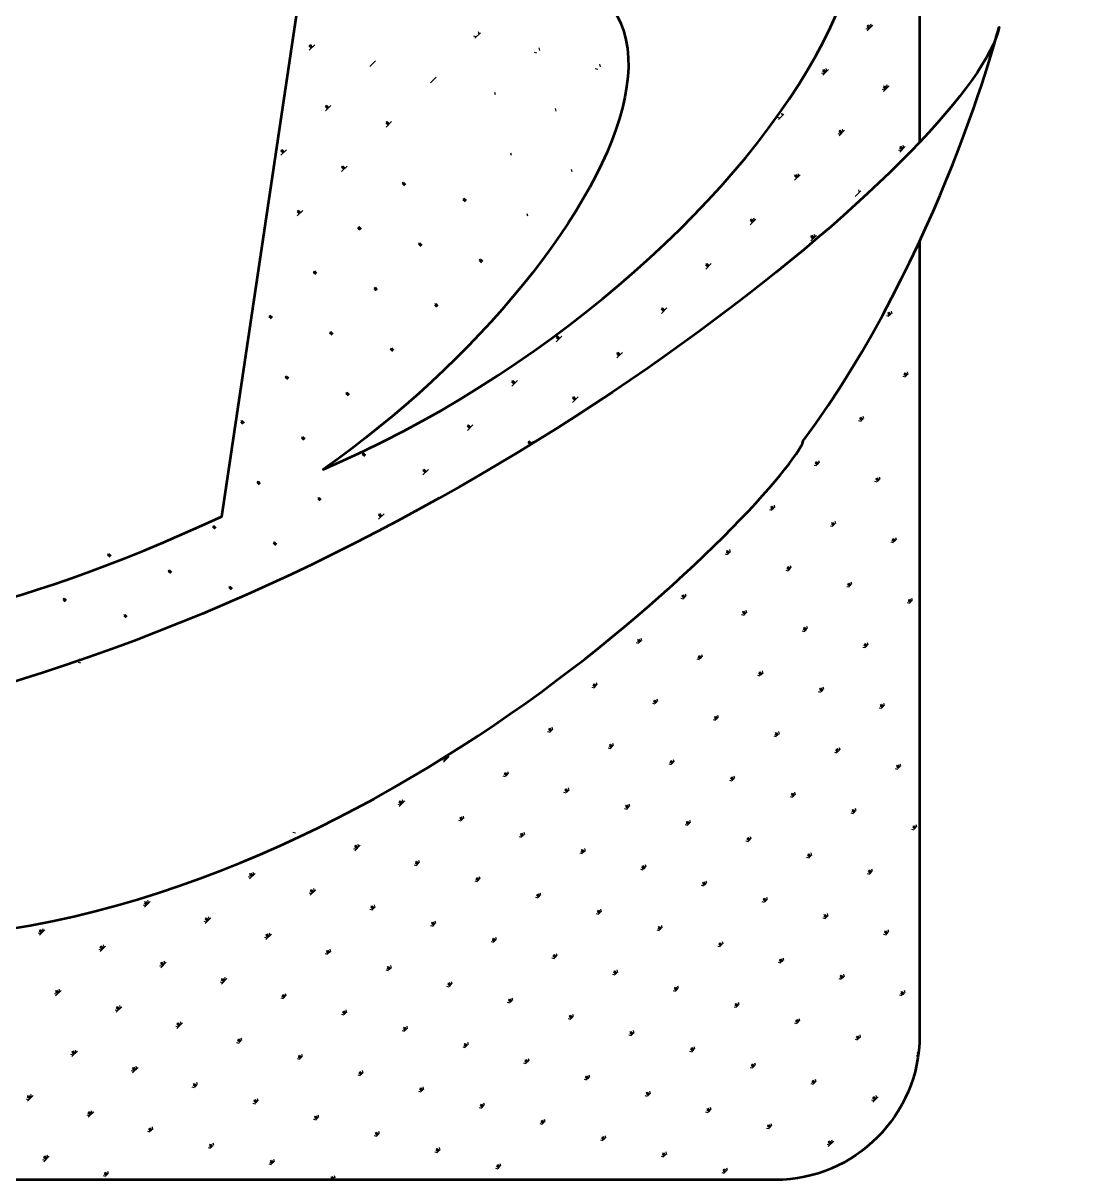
# Model space of a CAD drawing. Extents: x -3102990 to -851544, y -5293060 to -2540151.
# Drawn here: x -2802854 to -2800928, y -2634634 to -2632541 of the extents above; entities that cross this region are included whole.
import ezdxf

# ---------------------------------------------------------------- set-up
doc = ezdxf.new("R2010")
doc.units = 0
doc.header["$LTSCALE"] = 1000
doc.layers.add('PUB_TITLE', color=4, linetype='CONTINUOUS')

msp = doc.modelspace()

# ---------------------------------------------------------------- linework, layer by layer
at = {"layer": 'PUB_TITLE', "color": 4}
for p, q in [((-2801323.46, -2632550.81), (-2801327.48, -2632546.79)), ((-2801322.21, -2632549.56), (-2801327.23, -2632544.53)), ((-2801327.23, -2632554.58), (-2801317.18, -2632544.53)), ((-2801320.95, -2632548.3), (-2801324.97, -2632544.28)), ((-2801319.7, -2632547.05), (-2801320.87, -2632542.65)), ((-2802034.31, -2632565.72), (-2802038.7, -2632564.54)), ((-2802036.82, -2632568.23), (-2802026.77, -2632558.19)), ((-2802029.29, -2632560.7), (-2802030.46, -2632556.31)), ((-2801324.72, -2632552.07), (-2801329.11, -2632550.89)), ((-2802332.96, -2632586), (-2802336.98, -2632581.98)), ((-2802331.7, -2632584.74), (-2802336.73, -2632579.72)), ((-2802336.73, -2632589.76), (-2802326.68, -2632579.72)), ((-2802330.45, -2632583.48), (-2802334.47, -2632579.47)), ((-2801919.51, -2632590.11), (-2801920.69, -2632585.72)), ((-2802226.95, -2632619.18), (-2802216.91, -2632609.13)), ((-2801924.53, -2632595.13), (-2801928.92, -2632593.96)), ((-2801814.76, -2632624.55), (-2801819.15, -2632623.37)), ((-2801809.74, -2632619.52), (-2801810.91, -2632615.13)), ((-2801403.82, -2632631.17), (-2801407.84, -2632627.15)), ((-2801402.57, -2632629.92), (-2801407.59, -2632624.89)), ((-2801407.59, -2632634.94), (-2801397.54, -2632624.89)), ((-2801401.31, -2632628.66), (-2801405.33, -2632624.64)), ((-2801400.06, -2632627.41), (-2801401.23, -2632623.01)), ((-2802117.18, -2632648.59), (-2802107.13, -2632638.55)), ((-2801405.08, -2632632.43), (-2801409.47, -2632631.25)), ((-2801999.87, -2632670.47), (-2802001.05, -2632666.08)), ((-2801295.3, -2632661.84), (-2801299.7, -2632660.67)), ((-2801294.05, -2632660.59), (-2801298.07, -2632656.57)), ((-2801292.79, -2632659.33), (-2801297.82, -2632654.31)), ((-2801297.82, -2632664.35), (-2801287.77, -2632654.31)), ((-2801291.54, -2632658.08), (-2801295.56, -2632654.06)), ((-2801290.28, -2632656.82), (-2801291.46, -2632652.43)), ((-2802303.55, -2632695.77), (-2802307.56, -2632691.75)), ((-2802302.29, -2632694.51), (-2802307.31, -2632689.49)), ((-2802307.31, -2632699.54), (-2802297.27, -2632689.49)), ((-2802301.03, -2632693.26), (-2802305.05, -2632689.24)), ((-2801890.1, -2632699.88), (-2801891.27, -2632695.49)), ((-2801485.44, -2632712.79), (-2801489.83, -2632711.61)), ((-2801487.95, -2632715.3), (-2801477.9, -2632705.25)), ((-2801480.42, -2632707.77), (-2801481.59, -2632703.37)), ((-2802193.77, -2632725.18), (-2802197.79, -2632721.17)), ((-2802192.52, -2632723.93), (-2802197.54, -2632718.91)), ((-2802197.54, -2632728.95), (-2802187.49, -2632718.91)), ((-2802191.26, -2632722.67), (-2802195.28, -2632718.65)), ((-2801373.15, -2632739.69), (-2801378.18, -2632734.67)), ((-2801378.18, -2632744.71), (-2801368.13, -2632734.67)), ((-2801371.9, -2632738.44), (-2801375.92, -2632734.42)), ((-2801370.64, -2632737.18), (-2801371.82, -2632732.79)), ((-2801375.66, -2632742.2), (-2801380.06, -2632741.03)), ((-2801374.41, -2632740.95), (-2801378.43, -2632736.93)), ((-2802383.91, -2632776.13), (-2802387.92, -2632772.11)), ((-2802382.65, -2632774.87), (-2802387.67, -2632769.85)), ((-2802387.67, -2632779.9), (-2802377.63, -2632769.85)), ((-2802381.39, -2632773.62), (-2802385.41, -2632769.6)), ((-2801970.46, -2632780.24), (-2801971.63, -2632775.85)), ((-2801265.89, -2632771.62), (-2801270.28, -2632770.44)), ((-2801264.63, -2632770.36), (-2801268.65, -2632766.34)), ((-2801263.38, -2632769.1), (-2801268.4, -2632764.08)), ((-2801268.4, -2632774.13), (-2801258.36, -2632764.08)), ((-2801262.12, -2632767.85), (-2801266.14, -2632763.83)), ((-2801260.87, -2632766.59), (-2801262.04, -2632762.2)), ((-2802274.13, -2632805.54), (-2802278.15, -2632801.53)), ((-2802272.88, -2632804.29), (-2802277.9, -2632799.27)), ((-2802277.9, -2632809.31), (-2802267.85, -2632799.27)), ((-2802271.62, -2632803.03), (-2802275.64, -2632799.01)), ((-2801860.68, -2632809.66), (-2801861.86, -2632805.27)), ((-2801454.77, -2632821.31), (-2801458.79, -2632817.29)), ((-2801453.51, -2632820.05), (-2801458.54, -2632815.03)), ((-2801458.54, -2632825.07), (-2801448.49, -2632815.03)), ((-2801452.26, -2632818.8), (-2801456.28, -2632814.78)), ((-2801451, -2632817.54), (-2801452.18, -2632813.15)), ((-2802164.36, -2632834.96), (-2802168.38, -2632830.94)), ((-2802163.1, -2632833.7), (-2802168.13, -2632828.68)), ((-2802161.85, -2632832.45), (-2802165.86, -2632828.43)), ((-2802054.58, -2632864.37), (-2802058.6, -2632860.35)), ((-2802053.33, -2632863.12), (-2802058.35, -2632858.09)), ((-2802052.07, -2632861.86), (-2802056.09, -2632857.84)), ((-2801348.76, -2632854.49), (-2801338.72, -2632844.44)), ((-2801341.23, -2632846.95), (-2801342.4, -2632842.56)), ((-2802353.24, -2632884.65), (-2802358.26, -2632879.63)), ((-2802358.26, -2632889.67), (-2802348.21, -2632879.63)), ((-2802351.98, -2632883.39), (-2802356, -2632879.37)), ((-2802354.49, -2632885.9), (-2802358.51, -2632881.89)), ((-2801941.04, -2632890.02), (-2801942.22, -2632885.63)), ((-2801535.13, -2632901.67), (-2801539.15, -2632897.65)), ((-2801533.87, -2632900.41), (-2801538.9, -2632895.39)), ((-2801538.9, -2632905.43), (-2801528.85, -2632895.39)), ((-2801532.62, -2632899.16), (-2801536.64, -2632895.14)), ((-2801531.36, -2632897.9), (-2801532.54, -2632893.51)), ((-2802244.72, -2632915.32), (-2802248.74, -2632911.3)), ((-2802243.46, -2632914.06), (-2802248.49, -2632909.04)), ((-2802242.21, -2632912.81), (-2802246.23, -2632908.79)), ((-2801421.59, -2632927.31), (-2801422.76, -2632922.92)), ((-2802134.94, -2632944.73), (-2802138.96, -2632940.71)), ((-2802133.69, -2632943.48), (-2802138.71, -2632938.45)), ((-2802132.43, -2632942.22), (-2802136.45, -2632938.2)), ((-2801425.35, -2632931.08), (-2801429.37, -2632927.06)), ((-2801424.1, -2632929.82), (-2801429.12, -2632924.8)), ((-2801429.12, -2632934.85), (-2801419.08, -2632924.8)), ((-2801422.84, -2632928.57), (-2801426.86, -2632924.55)), ((-2802025.17, -2632974.15), (-2802029.19, -2632970.13)), ((-2802023.91, -2632972.89), (-2802028.94, -2632967.87)), ((-2802022.66, -2632971.63), (-2802026.68, -2632967.62)), ((-2801615.49, -2632982.03), (-2801619.51, -2632978.01)), ((-2801614.23, -2632980.77), (-2801619.26, -2632975.75)), ((-2801619.26, -2632985.79), (-2801609.21, -2632975.75)), ((-2801612.98, -2632979.52), (-2801617, -2632975.5)), ((-2802325.08, -2632995.68), (-2802329.1, -2632991.66)), ((-2802323.82, -2632994.42), (-2802328.85, -2632989.4)), ((-2802322.57, -2632993.17), (-2802326.59, -2632989.15)), ((-2802215.3, -2633025.09), (-2802219.32, -2633021.07)), ((-2802214.05, -2633023.84), (-2802219.07, -2633018.81)), ((-2802212.79, -2633022.58), (-2802216.81, -2633018.56)), ((-2802104.27, -2633053.25), (-2802109.3, -2633048.23)), ((-2802103.02, -2633051.99), (-2802107.04, -2633047.98)), ((-2802404.18, -2633074.78), (-2802409.21, -2633069.76)), ((-2802402.93, -2633073.53), (-2802406.95, -2633069.51)), ((-2802105.53, -2633054.51), (-2802109.55, -2633050.49)), ((-2801695.85, -2633062.39), (-2801699.87, -2633058.37)), ((-2801694.59, -2633061.13), (-2801699.62, -2633056.11)), ((-2801699.62, -2633066.15), (-2801689.57, -2633056.11)), ((-2801693.34, -2633059.88), (-2801697.36, -2633055.86)), ((-2801286.17, -2633070.27), (-2801290.19, -2633066.25)), ((-2801284.91, -2633069.01), (-2801289.93, -2633063.99)), ((-2801283.66, -2633067.76), (-2801287.67, -2633063.74)), ((-2801282.4, -2633066.5), (-2801283.58, -2633062.11)), ((-2802405.44, -2633076.04), (-2802409.46, -2633072.02)), ((-2801287.42, -2633071.52), (-2801291.81, -2633070.35)), ((-2802295.66, -2633105.45), (-2802299.68, -2633101.43)), ((-2802294.41, -2633104.2), (-2802299.43, -2633099.17)), ((-2802293.15, -2633102.94), (-2802297.17, -2633098.92)), ((-2801885.98, -2633113.33), (-2801890, -2633109.31)), ((-2801884.73, -2633112.08), (-2801889.75, -2633107.05)), ((-2801889.75, -2633117.1), (-2801879.7, -2633107.05)), ((-2801883.47, -2633110.82), (-2801887.49, -2633106.8)), ((-2802185.89, -2633134.87), (-2802189.91, -2633130.85)), ((-2802184.64, -2633133.61), (-2802189.66, -2633128.59)), ((-2802183.38, -2633132.35), (-2802187.4, -2633128.34)), ((-2801776.21, -2633142.75), (-2801780.23, -2633138.73)), ((-2801774.95, -2633141.49), (-2801779.98, -2633136.47)), ((-2801779.98, -2633146.51), (-2801769.93, -2633136.47)), ((-2801773.7, -2633140.24), (-2801777.72, -2633136.22)), ((-2801255.5, -2633178.79), (-2801260.52, -2633173.76)), ((-2801254.24, -2633177.53), (-2801258.26, -2633173.51)), ((-2801252.99, -2633176.27), (-2801254.16, -2633171.88)), ((-2802376.02, -2633185.81), (-2802380.04, -2633181.79)), ((-2802374.77, -2633184.56), (-2802379.79, -2633179.53)), ((-2802373.51, -2633183.3), (-2802377.53, -2633179.28)), ((-2801966.34, -2633193.69), (-2801970.36, -2633189.67)), ((-2801965.09, -2633192.44), (-2801970.11, -2633187.41)), ((-2801970.11, -2633197.46), (-2801960.06, -2633187.41)), ((-2801963.83, -2633191.18), (-2801967.85, -2633187.16)), ((-2801258.01, -2633181.3), (-2801262.4, -2633180.12)), ((-2801256.75, -2633180.04), (-2801260.77, -2633176.02)), ((-2802266.25, -2633215.23), (-2802270.27, -2633211.21)), ((-2802265, -2633213.97), (-2802270.02, -2633208.95)), ((-2802263.74, -2633212.71), (-2802267.76, -2633208.7)), ((-2801854.06, -2633220.6), (-2801858.08, -2633216.58)), ((-2801856.57, -2633223.11), (-2801860.59, -2633219.09)), ((-2801855.31, -2633221.85), (-2801860.34, -2633216.83)), ((-2801860.34, -2633226.87), (-2801850.29, -2633216.83)), ((-2801337.11, -2633260.4), (-2801341.13, -2633256.38)), ((-2801335.86, -2633259.15), (-2801340.88, -2633254.12)), ((-2801334.6, -2633257.89), (-2801338.62, -2633253.87)), ((-2801333.35, -2633256.64), (-2801334.52, -2633252.24)), ((-2802456.38, -2633266.17), (-2802460.4, -2633262.15)), ((-2802455.13, -2633264.92), (-2802460.15, -2633259.89)), ((-2802453.87, -2633263.66), (-2802457.89, -2633259.64)), ((-2802046.7, -2633274.05), (-2802050.72, -2633270.03)), ((-2802045.45, -2633272.8), (-2802050.47, -2633267.77)), ((-2802050.47, -2633277.82), (-2802040.42, -2633267.77)), ((-2802044.19, -2633271.54), (-2802048.21, -2633267.52)), ((-2801338.37, -2633261.66), (-2801342.76, -2633260.48)), ((-2802346.61, -2633295.59), (-2802350.63, -2633291.57)), ((-2802345.36, -2633294.33), (-2802350.38, -2633289.31)), ((-2802344.1, -2633293.07), (-2802348.12, -2633289.06)), ((-2801936.93, -2633303.47), (-2801940.95, -2633299.45)), ((-2801935.67, -2633302.21), (-2801940.7, -2633297.19)), ((-2801940.7, -2633307.23), (-2801930.65, -2633297.19)), ((-2801934.42, -2633300.96), (-2801938.44, -2633296.94)), ((-2801232.54, -2633290.01), (-2801232.99, -2633289.89)), ((-2802236.84, -2633325), (-2802240.85, -2633320.98)), ((-2802235.58, -2633323.74), (-2802240.6, -2633318.72)), ((-2802234.33, -2633322.49), (-2802238.34, -2633318.47)), ((-2801418.73, -2633342.02), (-2801423.12, -2633340.84)), ((-2801417.47, -2633340.76), (-2801421.49, -2633336.74)), ((-2801416.22, -2633339.51), (-2801421.24, -2633334.48)), ((-2801414.96, -2633338.25), (-2801418.98, -2633334.23)), ((-2801413.71, -2633337), (-2801414.88, -2633332.6)), ((-2802127.06, -2633354.41), (-2802131.08, -2633350.39)), ((-2802125.81, -2633353.16), (-2802130.83, -2633348.13)), ((-2802130.83, -2633358.18), (-2802120.78, -2633348.13)), ((-2802124.55, -2633351.9), (-2802128.57, -2633347.88)), ((-2801303.93, -2633366.41), (-2801305.11, -2633362.02)), ((-2802426.97, -2633375.95), (-2802430.99, -2633371.93)), ((-2802425.72, -2633374.69), (-2802430.74, -2633369.67)), ((-2802424.46, -2633373.43), (-2802428.48, -2633369.42)), ((-2801308.96, -2633371.43), (-2801313.35, -2633370.25)), ((-2801307.7, -2633370.18), (-2801311.72, -2633366.16)), ((-2801306.44, -2633368.92), (-2801311.47, -2633363.9)), ((-2801305.19, -2633367.66), (-2801309.21, -2633363.65)), ((-2802317.2, -2633405.36), (-2802321.21, -2633401.34)), ((-2802315.94, -2633404.1), (-2802320.96, -2633399.08)), ((-2802314.69, -2633402.85), (-2802318.7, -2633398.83)), ((-2801499.09, -2633422.38), (-2801503.48, -2633421.2)), ((-2801497.83, -2633421.12), (-2801501.85, -2633417.1)), ((-2801496.58, -2633419.87), (-2801501.6, -2633414.84)), ((-2801495.32, -2633418.61), (-2801499.34, -2633414.59)), ((-2801494.07, -2633417.36), (-2801495.24, -2633412.96)), ((-2802207.42, -2633434.77), (-2802211.44, -2633430.75)), ((-2802206.17, -2633433.52), (-2802211.19, -2633428.49)), ((-2802211.19, -2633438.54), (-2802201.14, -2633428.49)), ((-2802204.91, -2633432.26), (-2802208.93, -2633428.24)), ((-2801388.06, -2633450.54), (-2801392.08, -2633446.52)), ((-2801386.8, -2633449.28), (-2801391.83, -2633444.26)), ((-2801385.55, -2633448.02), (-2801389.57, -2633444.01)), ((-2801384.29, -2633446.77), (-2801385.47, -2633442.38)), ((-2802507.33, -2633456.31), (-2802511.35, -2633452.29)), ((-2802506.08, -2633455.05), (-2802511.1, -2633450.03)), ((-2802504.82, -2633453.79), (-2802508.84, -2633449.78)), ((-2801389.32, -2633451.79), (-2801393.71, -2633450.61)), ((-2802397.56, -2633485.72), (-2802401.57, -2633481.7)), ((-2802396.3, -2633484.46), (-2802401.32, -2633479.44)), ((-2802395.05, -2633483.21), (-2802399.06, -2633479.19)), ((-2801279.54, -2633481.21), (-2801283.93, -2633480.03)), ((-2801278.29, -2633479.95), (-2801282.3, -2633475.93)), ((-2801277.03, -2633478.69), (-2801282.05, -2633473.67)), ((-2801275.77, -2633477.44), (-2801279.79, -2633473.42)), ((-2801274.52, -2633476.18), (-2801275.7, -2633471.79)), ((-2802697.46, -2633507.25), (-2802701.48, -2633503.23)), ((-2802696.21, -2633506), (-2802701.23, -2633500.97)), ((-2802694.95, -2633504.74), (-2802698.97, -2633500.72)), ((-2801579.45, -2633502.74), (-2801583.84, -2633501.56)), ((-2801578.19, -2633501.48), (-2801582.21, -2633497.46)), ((-2801576.94, -2633500.23), (-2801581.96, -2633495.2)), ((-2801575.68, -2633498.97), (-2801579.7, -2633494.95)), ((-2801574.43, -2633497.72), (-2801575.6, -2633493.32)), ((-2802586.44, -2633535.41), (-2802591.46, -2633530.39)), ((-2802585.18, -2633534.15), (-2802589.2, -2633530.14)), ((-2801468.42, -2633530.9), (-2801472.44, -2633526.88)), ((-2801467.16, -2633529.64), (-2801472.19, -2633524.62)), ((-2801465.91, -2633528.38), (-2801469.93, -2633524.37)), ((-2801464.65, -2633527.13), (-2801465.83, -2633522.74)), ((-2802587.69, -2633536.67), (-2802591.71, -2633532.65)), ((-2801469.68, -2633532.15), (-2801474.07, -2633530.97)), ((-2802477.92, -2633566.08), (-2802481.94, -2633562.06)), ((-2802476.66, -2633564.82), (-2802481.68, -2633559.8)), ((-2802475.41, -2633563.57), (-2802479.42, -2633559.55)), ((-2801359.9, -2633561.57), (-2801364.29, -2633560.39)), ((-2801358.65, -2633560.31), (-2801362.66, -2633556.29)), ((-2801357.39, -2633559.05), (-2801362.41, -2633554.03)), ((-2801356.13, -2633557.8), (-2801360.15, -2633553.78)), ((-2801354.88, -2633556.54), (-2801356.06, -2633552.15)), ((-2802777.82, -2633587.61), (-2802781.84, -2633583.59)), ((-2802776.57, -2633586.36), (-2802781.59, -2633581.33)), ((-2802775.31, -2633585.1), (-2802779.33, -2633581.08)), ((-2801659.81, -2633583.1), (-2801664.2, -2633581.92)), ((-2801658.55, -2633581.84), (-2801662.57, -2633577.82)), ((-2801657.3, -2633580.59), (-2801662.32, -2633575.56)), ((-2801656.04, -2633579.33), (-2801660.06, -2633575.31)), ((-2801654.79, -2633578.08), (-2801655.96, -2633573.68)), ((-2801250.13, -2633590.98), (-2801254.52, -2633589.8)), ((-2801248.87, -2633589.72), (-2801252.89, -2633585.71)), ((-2801247.62, -2633588.47), (-2801252.64, -2633583.45)), ((-2801246.36, -2633587.21), (-2801250.38, -2633583.19)), ((-2801245.11, -2633585.96), (-2801246.28, -2633581.57)), ((-2802668.05, -2633617.03), (-2802672.07, -2633613.01)), ((-2802666.8, -2633615.77), (-2802671.82, -2633610.75)), ((-2802665.54, -2633614.51), (-2802669.56, -2633610.5)), ((-2801550.04, -2633612.51), (-2801554.43, -2633611.34)), ((-2801548.78, -2633611.26), (-2801552.8, -2633607.24)), ((-2801547.52, -2633610), (-2801552.55, -2633604.98)), ((-2801546.27, -2633608.74), (-2801550.29, -2633604.73)), ((-2801545.01, -2633607.49), (-2801546.19, -2633603.1)), ((-2801437.75, -2633639.41), (-2801442.77, -2633634.39)), ((-2801436.49, -2633638.16), (-2801440.51, -2633634.14)), ((-2801435.24, -2633636.9), (-2801436.42, -2633632.51)), ((-2801737.66, -2633660.95), (-2801742.68, -2633655.92)), ((-2801736.4, -2633659.69), (-2801740.42, -2633655.67)), ((-2801735.15, -2633658.44), (-2801736.32, -2633654.04)), ((-2801440.26, -2633641.93), (-2801444.65, -2633640.75)), ((-2801439.01, -2633640.67), (-2801443.02, -2633636.65)), ((-2801740.17, -2633663.46), (-2801744.56, -2633662.28)), ((-2801738.91, -2633662.2), (-2801742.93, -2633658.18)), ((-2801330.49, -2633671.34), (-2801334.88, -2633670.16)), ((-2801329.23, -2633670.08), (-2801333.25, -2633666.07)), ((-2801327.98, -2633668.83), (-2801333, -2633663.81)), ((-2801326.72, -2633667.57), (-2801330.74, -2633663.55)), ((-2801325.47, -2633666.32), (-2801326.64, -2633661.93)), ((-2802749.67, -2633698.64), (-2802754.06, -2633697.46)), ((-2802751.88, -2633693.92), (-2802752.43, -2633693.37)), ((-2802750.01, -2633693.27), (-2802752.18, -2633691.11)), ((-2802748.14, -2633692.63), (-2802749.92, -2633690.86)), ((-2801630.4, -2633692.87), (-2801634.79, -2633691.7)), ((-2801629.14, -2633691.62), (-2801633.16, -2633687.6)), ((-2801627.88, -2633690.36), (-2801632.91, -2633685.34)), ((-2801626.63, -2633689.1), (-2801630.65, -2633685.09)), ((-2801625.37, -2633687.85), (-2801626.55, -2633683.46)), ((-2801519.37, -2633721.03), (-2801523.38, -2633717.01)), ((-2801518.11, -2633719.77), (-2801523.13, -2633714.75)), ((-2801516.85, -2633718.52), (-2801520.87, -2633714.5)), ((-2801515.6, -2633717.26), (-2801516.78, -2633712.87)), ((-2801819.27, -2633742.56), (-2801823.29, -2633738.54)), ((-2801818.02, -2633741.31), (-2801823.04, -2633736.28)), ((-2801816.76, -2633740.05), (-2801820.78, -2633736.03)), ((-2801815.51, -2633738.8), (-2801816.68, -2633734.4)), ((-2801520.62, -2633722.29), (-2801525.01, -2633721.11)), ((-2801820.53, -2633743.82), (-2801824.92, -2633742.64)), ((-2801410.85, -2633751.7), (-2801415.24, -2633750.52)), ((-2801409.59, -2633750.44), (-2801413.61, -2633746.43)), ((-2801408.34, -2633749.19), (-2801413.36, -2633744.17)), ((-2801407.08, -2633747.93), (-2801411.1, -2633743.91)), ((-2801405.83, -2633746.68), (-2801407, -2633742.29)), ((-2801710.76, -2633773.23), (-2801715.15, -2633772.06)), ((-2801709.5, -2633771.98), (-2801713.52, -2633767.96)), ((-2801708.24, -2633770.72), (-2801713.27, -2633765.7)), ((-2801706.99, -2633769.46), (-2801711.01, -2633765.45)), ((-2801705.73, -2633768.21), (-2801706.91, -2633763.82)), ((-2801301.07, -2633781.11), (-2801305.46, -2633779.94)), ((-2801299.82, -2633779.86), (-2801303.84, -2633775.84)), ((-2801298.56, -2633778.6), (-2801303.59, -2633773.58)), ((-2801297.31, -2633777.35), (-2801301.33, -2633773.33)), ((-2801296.05, -2633776.09), (-2801297.23, -2633771.7)), ((-2801600.98, -2633802.65), (-2801605.37, -2633801.47)), ((-2801599.73, -2633801.39), (-2801603.74, -2633797.37)), ((-2801598.47, -2633800.13), (-2801603.49, -2633795.11)), ((-2801597.21, -2633798.88), (-2801601.23, -2633794.86)), ((-2801595.96, -2633797.62), (-2801597.14, -2633793.23)), ((-2801900.89, -2633824.18), (-2801905.28, -2633823)), ((-2801899.63, -2633822.92), (-2801903.65, -2633818.9)), ((-2801898.38, -2633821.67), (-2801903.4, -2633816.64)), ((-2801897.12, -2633820.41), (-2801901.14, -2633816.39)), ((-2801895.87, -2633819.16), (-2801897.04, -2633814.76)), ((-2801486.19, -2633827.04), (-2801487.36, -2633822.65)), ((-2801786.09, -2633848.57), (-2801787.27, -2633844.18)), ((-2801491.21, -2633832.06), (-2801495.6, -2633830.88)), ((-2801489.95, -2633830.8), (-2801493.97, -2633826.79)), ((-2801488.7, -2633829.55), (-2801493.72, -2633824.53)), ((-2801487.44, -2633828.29), (-2801491.46, -2633824.27)), ((-2801791.12, -2633853.59), (-2801795.51, -2633852.42)), ((-2801789.86, -2633852.34), (-2801793.88, -2633848.32)), ((-2801788.6, -2633851.08), (-2801793.63, -2633846.06)), ((-2801787.35, -2633849.82), (-2801791.37, -2633845.81)), ((-2801381.43, -2633861.47), (-2801385.82, -2633860.3)), ((-2801380.18, -2633860.22), (-2801384.2, -2633856.2)), ((-2801378.92, -2633858.96), (-2801383.95, -2633853.94)), ((-2801377.67, -2633857.71), (-2801381.69, -2633853.69)), ((-2801376.41, -2633856.45), (-2801377.59, -2633852.06)), ((-2802091.02, -2633875.12), (-2802095.41, -2633873.95)), ((-2802093.53, -2633877.64), (-2802083.49, -2633867.59)), ((-2802089.77, -2633873.87), (-2802093.4, -2633870.23)), ((-2802088.51, -2633872.61), (-2802091.86, -2633869.27)), ((-2802087.26, -2633871.36), (-2802090.31, -2633868.3)), ((-2802086, -2633870.1), (-2802087.03, -2633866.25)), ((-2801681.34, -2633883.01), (-2801685.73, -2633881.83)), ((-2801680.09, -2633881.75), (-2801684.1, -2633877.73)), ((-2801678.83, -2633880.49), (-2801683.85, -2633875.47)), ((-2801677.57, -2633879.24), (-2801681.59, -2633875.22)), ((-2801676.32, -2633877.98), (-2801677.5, -2633873.59)), ((-2801270.4, -2633889.63), (-2801274.42, -2633885.61)), ((-2801269.15, -2633888.38), (-2801274.17, -2633883.35)), ((-2801267.89, -2633887.12), (-2801271.91, -2633883.1)), ((-2801266.64, -2633885.86), (-2801267.81, -2633881.47)), ((-2801981.25, -2633904.54), (-2801985.64, -2633903.36)), ((-2801979.99, -2633903.28), (-2801984.01, -2633899.26)), ((-2801978.74, -2633902.03), (-2801983.76, -2633897)), ((-2801977.48, -2633900.77), (-2801981.5, -2633896.75)), ((-2801976.23, -2633899.52), (-2801977.4, -2633895.12)), ((-2801570.31, -2633911.16), (-2801574.33, -2633907.15)), ((-2801569.06, -2633909.91), (-2801574.08, -2633904.89)), ((-2801567.8, -2633908.65), (-2801571.82, -2633904.63)), ((-2801566.55, -2633907.4), (-2801567.72, -2633903.01)), ((-2801271.66, -2633890.89), (-2801276.05, -2633889.71)), ((-2801868.96, -2633931.44), (-2801873.99, -2633926.42)), ((-2801867.71, -2633930.18), (-2801871.73, -2633926.17)), ((-2801866.45, -2633928.93), (-2801867.63, -2633924.54)), ((-2801571.57, -2633912.42), (-2801575.96, -2633911.24)), ((-2802168.87, -2633952.97), (-2802173.89, -2633947.95)), ((-2802173.89, -2633958), (-2802163.85, -2633947.95)), ((-2802167.62, -2633951.72), (-2802171.63, -2633947.7)), ((-2802166.36, -2633950.46), (-2802167.54, -2633946.07)), ((-2801871.48, -2633933.95), (-2801875.87, -2633932.78)), ((-2801870.22, -2633932.7), (-2801874.24, -2633928.68)), ((-2801461.79, -2633941.83), (-2801466.18, -2633940.66)), ((-2801460.54, -2633940.58), (-2801464.56, -2633936.56)), ((-2801459.28, -2633939.32), (-2801464.31, -2633934.3)), ((-2801458.03, -2633938.07), (-2801462.05, -2633934.05)), ((-2801456.77, -2633936.81), (-2801457.95, -2633932.42)), ((-2802171.38, -2633955.48), (-2802175.77, -2633954.31)), ((-2802170.13, -2633954.23), (-2802174.15, -2633950.21)), ((-2801761.7, -2633963.37), (-2801766.09, -2633962.19)), ((-2801760.45, -2633962.11), (-2801764.46, -2633958.09)), ((-2801759.19, -2633960.85), (-2801764.21, -2633955.83)), ((-2801757.93, -2633959.6), (-2801761.95, -2633955.58)), ((-2801756.68, -2633958.34), (-2801757.86, -2633953.95)), ((-2801352.02, -2633971.25), (-2801356.41, -2633970.07)), ((-2801350.76, -2633969.99), (-2801354.78, -2633965.97)), ((-2801349.51, -2633968.74), (-2801354.53, -2633963.71)), ((-2801348.25, -2633967.48), (-2801352.27, -2633963.46)), ((-2801347, -2633966.22), (-2801348.17, -2633961.83)), ((-2802061.61, -2633984.9), (-2802066, -2633983.72)), ((-2802060.35, -2633983.64), (-2802064.37, -2633979.62)), ((-2802059.1, -2633982.39), (-2802064.12, -2633977.36)), ((-2802057.84, -2633981.13), (-2802061.86, -2633977.11)), ((-2802056.59, -2633979.88), (-2802057.76, -2633975.48)), ((-2801650.67, -2633991.52), (-2801654.69, -2633987.51)), ((-2801649.42, -2633990.27), (-2801654.44, -2633985.25)), ((-2801648.16, -2633989.01), (-2801652.18, -2633984.99)), ((-2801646.91, -2633987.76), (-2801648.08, -2633983.37)), ((-2802361.52, -2634006.43), (-2802365.91, -2634005.25)), ((-2801950.58, -2634013.06), (-2801954.6, -2634009.04)), ((-2801949.32, -2634011.8), (-2801954.35, -2634006.78)), ((-2801948.07, -2634010.54), (-2801952.09, -2634006.53)), ((-2801946.81, -2634009.29), (-2801947.99, -2634004.9)), ((-2801651.93, -2633992.78), (-2801656.32, -2633991.6)), ((-2801242.25, -2634000.66), (-2801246.64, -2633999.48)), ((-2801240.99, -2633999.41), (-2801245.01, -2633995.39)), ((-2801239.74, -2633998.15), (-2801244.76, -2633993.13)), ((-2801238.48, -2633996.89), (-2801242.5, -2633992.88)), ((-2801237.22, -2633995.64), (-2801238.4, -2633991.25)), ((-2802250.49, -2634034.59), (-2802254.51, -2634030.57)), ((-2802249.23, -2634033.33), (-2802254.25, -2634028.31)), ((-2802254.25, -2634038.36), (-2802244.21, -2634028.31)), ((-2802247.98, -2634032.08), (-2802251.99, -2634028.06)), ((-2802246.72, -2634030.82), (-2802247.9, -2634026.43)), ((-2801951.84, -2634014.31), (-2801956.23, -2634013.14)), ((-2801542.15, -2634022.19), (-2801546.55, -2634021.02)), ((-2801540.9, -2634020.94), (-2801544.92, -2634016.92)), ((-2801539.64, -2634019.68), (-2801544.67, -2634014.66)), ((-2801538.39, -2634018.43), (-2801542.41, -2634014.41)), ((-2801537.13, -2634017.17), (-2801538.31, -2634012.78)), ((-2802251.74, -2634035.84), (-2802256.13, -2634034.67)), ((-2801842.06, -2634043.73), (-2801846.45, -2634042.55)), ((-2801840.81, -2634042.47), (-2801844.82, -2634038.45)), ((-2801839.55, -2634041.21), (-2801844.57, -2634036.19)), ((-2801838.29, -2634039.96), (-2801842.31, -2634035.94)), ((-2801837.04, -2634038.7), (-2801838.22, -2634034.31)), ((-2801432.38, -2634051.61), (-2801436.77, -2634050.43)), ((-2801431.12, -2634050.35), (-2801435.14, -2634046.33)), ((-2801429.87, -2634049.1), (-2801434.89, -2634044.07)), ((-2801428.61, -2634047.84), (-2801432.63, -2634043.82)), ((-2801427.36, -2634046.58), (-2801428.53, -2634042.19)), ((-2802141.97, -2634065.26), (-2802146.36, -2634064.08)), ((-2802140.71, -2634064), (-2802144.73, -2634059.98)), ((-2802139.46, -2634062.75), (-2802144.48, -2634057.72)), ((-2802138.2, -2634061.49), (-2802142.22, -2634057.47)), ((-2802136.95, -2634060.24), (-2802138.12, -2634055.84)), ((-2801732.29, -2634073.14), (-2801736.68, -2634071.96)), ((-2801731.03, -2634071.88), (-2801735.05, -2634067.87)), ((-2801729.78, -2634070.63), (-2801734.8, -2634065.61)), ((-2801728.52, -2634069.37), (-2801732.54, -2634065.35)), ((-2801727.27, -2634068.12), (-2801728.44, -2634063.73)), ((-2801320.1, -2634078.51), (-2801325.12, -2634073.49)), ((-2801318.84, -2634077.25), (-2801322.86, -2634073.24)), ((-2801317.58, -2634076), (-2801318.76, -2634071.61)), ((-2802441.88, -2634086.79), (-2802446.27, -2634085.61)), ((-2802440.62, -2634085.53), (-2802444.64, -2634081.52)), ((-2802439.37, -2634084.28), (-2802444.39, -2634079.26)), ((-2802444.39, -2634089.3), (-2802434.34, -2634079.26)), ((-2802438.11, -2634083.02), (-2802442.13, -2634079.01)), ((-2802436.85, -2634081.77), (-2802438.03, -2634077.38)), ((-2802032.2, -2634094.67), (-2802036.59, -2634093.5)), ((-2802030.94, -2634093.42), (-2802034.96, -2634089.4)), ((-2802029.68, -2634092.16), (-2802034.71, -2634087.14)), ((-2802028.43, -2634090.9), (-2802032.45, -2634086.89)), ((-2802027.17, -2634089.65), (-2802028.35, -2634085.26)), ((-2801620, -2634100.04), (-2801625.03, -2634095.02)), ((-2801618.75, -2634098.79), (-2801622.77, -2634094.77)), ((-2801617.49, -2634097.53), (-2801618.67, -2634093.14)), ((-2801322.61, -2634081.02), (-2801327, -2634079.84)), ((-2801321.35, -2634079.77), (-2801325.37, -2634075.75)), ((-2802332.1, -2634116.2), (-2802336.49, -2634115.03)), ((-2802330.85, -2634114.95), (-2802334.87, -2634110.93)), ((-2802329.59, -2634113.69), (-2802334.61, -2634108.67)), ((-2802334.61, -2634118.72), (-2802324.57, -2634108.67)), ((-2802328.34, -2634112.44), (-2802332.35, -2634108.42)), ((-2802327.08, -2634111.18), (-2802328.26, -2634106.79)), ((-2801919.91, -2634121.57), (-2801924.93, -2634116.55)), ((-2801918.66, -2634120.32), (-2801922.67, -2634116.3)), ((-2801917.4, -2634119.06), (-2801918.58, -2634114.67)), ((-2801622.51, -2634102.55), (-2801626.91, -2634101.38)), ((-2801621.26, -2634101.3), (-2801625.28, -2634097.28)), ((-2802632.01, -2634137.74), (-2802636.4, -2634136.56)), ((-2802630.76, -2634136.48), (-2802634.77, -2634132.46)), ((-2802629.5, -2634135.23), (-2802634.52, -2634130.2)), ((-2802634.52, -2634140.25), (-2802624.48, -2634130.2)), ((-2802628.24, -2634133.97), (-2802632.26, -2634129.95)), ((-2802626.99, -2634132.71), (-2802628.17, -2634128.32)), ((-2802217.31, -2634140.6), (-2802218.48, -2634136.2)), ((-2801922.42, -2634124.09), (-2801926.81, -2634122.91)), ((-2801921.17, -2634122.83), (-2801925.18, -2634118.81)), ((-2801512.74, -2634131.97), (-2801517.13, -2634130.79)), ((-2801511.48, -2634130.71), (-2801515.5, -2634126.69)), ((-2801510.23, -2634129.46), (-2801515.25, -2634124.43)), ((-2801508.97, -2634128.2), (-2801512.99, -2634124.18)), ((-2801507.72, -2634126.94), (-2801508.89, -2634122.55)), ((-2802517.21, -2634162.13), (-2802518.39, -2634157.74)), ((-2802222.33, -2634145.62), (-2802226.72, -2634144.44)), ((-2802221.07, -2634144.36), (-2802225.09, -2634140.34)), ((-2802219.82, -2634143.11), (-2802224.84, -2634138.08)), ((-2802218.56, -2634141.85), (-2802222.58, -2634137.83)), ((-2801812.65, -2634153.5), (-2801817.04, -2634152.32)), ((-2801811.39, -2634152.24), (-2801815.41, -2634148.23)), ((-2801810.14, -2634150.99), (-2801815.16, -2634145.97)), ((-2801808.88, -2634149.73), (-2801812.9, -2634145.71)), ((-2801807.63, -2634148.48), (-2801808.8, -2634144.09)), ((-2801401.71, -2634160.13), (-2801405.73, -2634156.11)), ((-2801400.46, -2634158.87), (-2801405.48, -2634153.85)), ((-2801399.2, -2634157.61), (-2801403.22, -2634153.6)), ((-2801397.94, -2634156.36), (-2801399.12, -2634151.97)), ((-2802817.12, -2634183.66), (-2802818.3, -2634179.27)), ((-2802522.24, -2634167.15), (-2802526.63, -2634165.97)), ((-2802520.98, -2634165.89), (-2802525, -2634161.88)), ((-2802519.73, -2634164.64), (-2802524.75, -2634159.62)), ((-2802524.75, -2634169.66), (-2802514.7, -2634159.62)), ((-2802518.47, -2634163.38), (-2802522.49, -2634159.37)), ((-2802112.56, -2634175.03), (-2802116.95, -2634173.86)), ((-2802111.3, -2634173.78), (-2802115.32, -2634169.76)), ((-2802110.04, -2634172.52), (-2802115.07, -2634167.5)), ((-2802108.79, -2634171.27), (-2802112.81, -2634167.25)), ((-2802107.53, -2634170.01), (-2802108.71, -2634165.62)), ((-2801701.62, -2634181.66), (-2801705.64, -2634177.64)), ((-2801700.36, -2634180.4), (-2801705.39, -2634175.38)), ((-2801699.11, -2634179.15), (-2801703.13, -2634175.13)), ((-2801697.85, -2634177.89), (-2801699.03, -2634173.5)), ((-2801402.97, -2634161.38), (-2801407.36, -2634160.2)), ((-2802822.15, -2634188.68), (-2802826.54, -2634187.51)), ((-2802820.89, -2634187.43), (-2802824.91, -2634183.41)), ((-2802819.63, -2634186.17), (-2802824.66, -2634181.15)), ((-2802824.66, -2634191.19), (-2802814.61, -2634181.15)), ((-2802818.38, -2634184.92), (-2802822.4, -2634180.9)), ((-2802412.46, -2634196.56), (-2802416.85, -2634195.39)), ((-2802411.21, -2634195.31), (-2802415.23, -2634191.29)), ((-2802409.95, -2634194.05), (-2802414.97, -2634189.03)), ((-2802414.97, -2634199.08), (-2802404.93, -2634189.03)), ((-2802408.7, -2634192.8), (-2802412.71, -2634188.78)), ((-2802407.44, -2634191.54), (-2802408.62, -2634187.15)), ((-2802001.53, -2634203.19), (-2802005.54, -2634199.17)), ((-2802000.27, -2634201.93), (-2802005.29, -2634196.91)), ((-2801999.02, -2634200.68), (-2802003.03, -2634196.66)), ((-2801997.76, -2634199.42), (-2801998.94, -2634195.03)), ((-2801702.87, -2634182.91), (-2801707.27, -2634181.74)), ((-2801293.19, -2634190.79), (-2801297.58, -2634189.62)), ((-2801291.94, -2634189.54), (-2801295.95, -2634185.52)), ((-2801290.68, -2634188.28), (-2801295.7, -2634183.26)), ((-2801289.43, -2634187.03), (-2801293.44, -2634183.01)), ((-2801288.17, -2634185.77), (-2801289.35, -2634181.38)), ((-2802712.37, -2634218.1), (-2802716.76, -2634216.92)), ((-2802711.12, -2634216.84), (-2802715.13, -2634212.82)), ((-2802709.86, -2634215.59), (-2802714.88, -2634210.56)), ((-2802714.88, -2634220.61), (-2802704.84, -2634210.56)), ((-2802708.6, -2634214.33), (-2802712.62, -2634210.31)), ((-2802707.35, -2634213.07), (-2802708.53, -2634208.68)), ((-2802301.43, -2634224.72), (-2802305.45, -2634220.7)), ((-2802300.18, -2634223.47), (-2802305.2, -2634218.44)), ((-2802298.92, -2634222.21), (-2802302.94, -2634218.19)), ((-2802297.67, -2634220.96), (-2802298.84, -2634216.56)), ((-2802002.78, -2634204.45), (-2802007.17, -2634203.27)), ((-2801593.1, -2634212.33), (-2801597.49, -2634211.15)), ((-2801591.84, -2634211.07), (-2801595.86, -2634207.05)), ((-2801590.59, -2634209.82), (-2801595.61, -2634204.79)), ((-2801589.33, -2634208.56), (-2801593.35, -2634204.54)), ((-2801588.08, -2634207.3), (-2801589.25, -2634202.91)), ((-2802601.34, -2634246.25), (-2802605.36, -2634242.24)), ((-2802600.09, -2634245), (-2802605.11, -2634239.98)), ((-2802605.11, -2634250.02), (-2802595.06, -2634239.98)), ((-2802598.83, -2634243.74), (-2802602.85, -2634239.73)), ((-2802597.58, -2634242.49), (-2802598.75, -2634238.1)), ((-2802302.69, -2634225.98), (-2802307.08, -2634224.8)), ((-2801893.01, -2634233.86), (-2801897.4, -2634232.68)), ((-2801891.75, -2634232.6), (-2801895.77, -2634228.59)), ((-2801890.5, -2634231.35), (-2801895.52, -2634226.33)), ((-2801889.24, -2634230.09), (-2801893.26, -2634226.07)), ((-2801887.99, -2634228.84), (-2801889.16, -2634224.45)), ((-2801483.33, -2634241.74), (-2801487.72, -2634240.56)), ((-2801482.07, -2634240.49), (-2801486.09, -2634236.47)), ((-2801480.82, -2634239.23), (-2801485.84, -2634234.21)), ((-2801479.56, -2634237.97), (-2801483.58, -2634233.96)), ((-2801478.3, -2634236.72), (-2801479.48, -2634232.33)), ((-2802602.6, -2634247.51), (-2802606.99, -2634246.33)), ((-2802192.92, -2634255.39), (-2802197.31, -2634254.22)), ((-2802191.66, -2634254.14), (-2802195.68, -2634250.12)), ((-2802190.4, -2634252.88), (-2802195.43, -2634247.86)), ((-2802189.15, -2634251.63), (-2802193.17, -2634247.61)), ((-2802187.89, -2634250.37), (-2802189.07, -2634245.98)), ((-2801783.23, -2634263.27), (-2801787.63, -2634262.1)), ((-2801781.98, -2634262.02), (-2801786, -2634258)), ((-2801780.72, -2634260.76), (-2801785.75, -2634255.74)), ((-2801779.47, -2634259.51), (-2801783.49, -2634255.49)), ((-2801778.21, -2634258.25), (-2801779.39, -2634253.86)), ((-2801368.53, -2634266.13), (-2801369.71, -2634261.74)), ((-2802492.82, -2634276.92), (-2802497.21, -2634275.75)), ((-2802491.57, -2634275.67), (-2802495.59, -2634271.65)), ((-2802490.31, -2634274.41), (-2802495.33, -2634269.39)), ((-2802495.33, -2634279.44), (-2802485.29, -2634269.39)), ((-2802489.06, -2634273.16), (-2802493.07, -2634269.14)), ((-2802487.8, -2634271.9), (-2802488.98, -2634267.51)), ((-2802083.14, -2634284.81), (-2802087.53, -2634283.63)), ((-2802081.89, -2634283.55), (-2802085.9, -2634279.53)), ((-2802080.63, -2634282.29), (-2802085.65, -2634277.27)), ((-2802079.38, -2634281.04), (-2802083.39, -2634277.02)), ((-2802078.12, -2634279.78), (-2802079.3, -2634275.39)), ((-2801668.44, -2634287.66), (-2801669.61, -2634283.27)), ((-2801373.55, -2634271.15), (-2801377.94, -2634269.98)), ((-2801372.3, -2634269.9), (-2801376.31, -2634265.88)), ((-2801371.04, -2634268.64), (-2801376.06, -2634263.62)), ((-2801369.79, -2634267.39), (-2801373.8, -2634263.37)), ((-2802792.73, -2634298.46), (-2802797.12, -2634297.28)), ((-2802791.48, -2634297.2), (-2802795.49, -2634293.18)), ((-2802790.22, -2634295.95), (-2802795.24, -2634290.92)), ((-2802795.24, -2634300.97), (-2802785.2, -2634290.92)), ((-2802788.96, -2634294.69), (-2802792.98, -2634290.67)), ((-2802787.71, -2634293.43), (-2802788.89, -2634289.04)), ((-2802381.79, -2634305.08), (-2802385.81, -2634301.06)), ((-2802380.54, -2634303.83), (-2802385.56, -2634298.8)), ((-2802379.28, -2634302.57), (-2802383.3, -2634298.55)), ((-2802378.03, -2634301.32), (-2802379.2, -2634296.92)), ((-2801968.35, -2634309.2), (-2801969.52, -2634304.81)), ((-2801673.46, -2634292.69), (-2801677.85, -2634291.51)), ((-2801672.2, -2634291.43), (-2801676.22, -2634287.41)), ((-2801670.95, -2634290.18), (-2801675.97, -2634285.15)), ((-2801669.69, -2634288.92), (-2801673.71, -2634284.9)), ((-2801263.78, -2634300.57), (-2801268.17, -2634299.39)), ((-2801262.52, -2634299.31), (-2801266.54, -2634295.29)), ((-2801261.27, -2634298.06), (-2801266.29, -2634293.03)), ((-2801260.01, -2634296.8), (-2801264.03, -2634292.78)), ((-2801258.76, -2634295.55), (-2801259.93, -2634291.16)), ((-2802681.7, -2634326.61), (-2802685.72, -2634322.6)), ((-2802680.45, -2634325.36), (-2802685.47, -2634320.34)), ((-2802685.47, -2634330.38), (-2802675.42, -2634320.34)), ((-2802679.19, -2634324.1), (-2802683.21, -2634320.09)), ((-2802677.94, -2634322.85), (-2802679.11, -2634318.46)), ((-2802383.05, -2634306.34), (-2802387.44, -2634305.16)), ((-2801973.37, -2634314.22), (-2801977.76, -2634313.04)), ((-2801972.11, -2634312.96), (-2801976.13, -2634308.95)), ((-2801970.86, -2634311.71), (-2801975.88, -2634306.69)), ((-2801969.6, -2634310.45), (-2801973.62, -2634306.43)), ((-2801563.69, -2634322.1), (-2801568.08, -2634320.92)), ((-2801562.43, -2634320.85), (-2801566.45, -2634316.83)), ((-2801561.18, -2634319.59), (-2801566.2, -2634314.57)), ((-2801559.92, -2634318.33), (-2801563.94, -2634314.32)), ((-2801558.66, -2634317.08), (-2801559.84, -2634312.69)), ((-2802682.96, -2634327.87), (-2802687.35, -2634326.69)), ((-2802273.28, -2634335.75), (-2802277.67, -2634334.58)), ((-2802272.02, -2634334.5), (-2802276.04, -2634330.48)), ((-2802270.76, -2634333.24), (-2802275.79, -2634328.22)), ((-2802269.51, -2634331.99), (-2802273.53, -2634327.97)), ((-2802268.25, -2634330.73), (-2802269.43, -2634326.34)), ((-2801863.59, -2634343.63), (-2801867.99, -2634342.46)), ((-2801862.34, -2634342.38), (-2801866.36, -2634338.36)), ((-2801861.08, -2634341.12), (-2801866.11, -2634336.1)), ((-2801859.83, -2634339.87), (-2801863.85, -2634335.85)), ((-2801858.57, -2634338.61), (-2801859.75, -2634334.22)), ((-2801452.66, -2634350.26), (-2801456.67, -2634346.24)), ((-2801451.4, -2634349), (-2801456.42, -2634343.98)), ((-2801450.15, -2634347.75), (-2801454.16, -2634343.73)), ((-2801448.89, -2634346.49), (-2801450.07, -2634342.1)), ((-2802573.18, -2634357.28), (-2802577.57, -2634356.11)), ((-2802571.93, -2634356.03), (-2802575.95, -2634352.01)), ((-2802570.67, -2634354.77), (-2802575.69, -2634349.75)), ((-2802575.69, -2634359.8), (-2802565.65, -2634349.75)), ((-2802569.42, -2634353.52), (-2802573.43, -2634349.5)), ((-2802568.16, -2634352.26), (-2802569.34, -2634347.87)), ((-2802163.5, -2634365.17), (-2802167.89, -2634363.99)), ((-2802162.25, -2634363.91), (-2802166.26, -2634359.89)), ((-2802160.99, -2634362.65), (-2802166.01, -2634357.63)), ((-2802159.74, -2634361.4), (-2802163.75, -2634357.38)), ((-2802158.48, -2634360.14), (-2802159.66, -2634355.75)), ((-2801752.56, -2634371.79), (-2801756.58, -2634367.77)), ((-2801751.31, -2634370.54), (-2801756.33, -2634365.51)), ((-2801750.05, -2634369.28), (-2801754.07, -2634365.26)), ((-2801748.8, -2634368.02), (-2801749.97, -2634363.63)), ((-2801453.91, -2634351.51), (-2801458.3, -2634350.34)), ((-2802463.41, -2634386.7), (-2802467.8, -2634385.52)), ((-2802462.15, -2634385.44), (-2802466.17, -2634381.42)), ((-2802460.9, -2634384.19), (-2802465.92, -2634379.16)), ((-2802459.64, -2634382.93), (-2802463.66, -2634378.91)), ((-2802458.39, -2634381.68), (-2802459.56, -2634377.28)), ((-2802051.22, -2634392.07), (-2802056.24, -2634387.05)), ((-2802049.96, -2634390.81), (-2802053.98, -2634386.79)), ((-2802048.71, -2634389.56), (-2802049.88, -2634385.17)), ((-2801753.82, -2634373.05), (-2801758.21, -2634371.87)), ((-2801344.14, -2634380.93), (-2801348.53, -2634379.75)), ((-2801342.88, -2634379.67), (-2801346.9, -2634375.66)), ((-2801341.63, -2634378.42), (-2801346.65, -2634373.39)), ((-2801340.37, -2634377.16), (-2801344.39, -2634373.14)), ((-2801339.12, -2634375.91), (-2801340.29, -2634371.52)), ((-2802763.32, -2634408.23), (-2802767.71, -2634407.05)), ((-2802762.06, -2634406.98), (-2802766.08, -2634402.96)), ((-2802760.81, -2634405.72), (-2802765.83, -2634400.7)), ((-2802765.83, -2634410.74), (-2802755.78, -2634400.7)), ((-2802759.55, -2634404.46), (-2802763.57, -2634400.45)), ((-2802758.3, -2634403.21), (-2802759.47, -2634398.82)), ((-2802351.12, -2634413.6), (-2802356.15, -2634408.58)), ((-2802349.87, -2634412.35), (-2802353.89, -2634408.33)), ((-2802348.61, -2634411.09), (-2802349.79, -2634406.7)), ((-2802053.73, -2634394.58), (-2802058.12, -2634393.4)), ((-2802052.47, -2634393.32), (-2802056.49, -2634389.31)), ((-2801644.05, -2634402.46), (-2801648.44, -2634401.28)), ((-2801642.79, -2634401.21), (-2801646.81, -2634397.19)), ((-2801641.54, -2634399.95), (-2801646.56, -2634394.93)), ((-2801640.28, -2634398.69), (-2801644.3, -2634394.68)), ((-2801639.02, -2634397.44), (-2801640.2, -2634393.05)), ((-2801235.19, -2634410.12), (-2801238.76, -2634409.17)), ((-2801234.81, -2634407.39), (-2801237.13, -2634405.07)), ((-2801234.52, -2634405.16), (-2801236.88, -2634402.81)), ((-2801234.26, -2634402.92), (-2801234.62, -2634402.56)), ((-2802651.03, -2634435.13), (-2802656.06, -2634430.11)), ((-2802656.06, -2634440.16), (-2802646.01, -2634430.11)), ((-2802649.78, -2634433.88), (-2802653.79, -2634429.86)), ((-2802648.52, -2634432.62), (-2802649.7, -2634428.23)), ((-2802353.64, -2634416.11), (-2802358.03, -2634414.94)), ((-2802352.38, -2634414.86), (-2802356.4, -2634410.84)), ((-2801943.95, -2634423.99), (-2801948.35, -2634422.82)), ((-2801942.7, -2634422.74), (-2801946.72, -2634418.72)), ((-2801941.44, -2634421.48), (-2801946.47, -2634416.46)), ((-2801940.19, -2634420.23), (-2801944.21, -2634416.21)), ((-2801938.93, -2634418.97), (-2801940.11, -2634414.58)), ((-2801533.02, -2634430.62), (-2801537.04, -2634426.6)), ((-2801531.76, -2634429.36), (-2801536.78, -2634424.34)), ((-2801530.51, -2634428.11), (-2801534.52, -2634424.09)), ((-2801529.25, -2634426.85), (-2801530.43, -2634422.46)), ((-2801236.88, -2634412.85), (-2801235.37, -2634411.35)), ((-2802653.54, -2634437.64), (-2802657.93, -2634436.47)), ((-2802652.29, -2634436.39), (-2802656.31, -2634432.37)), ((-2802243.86, -2634445.53), (-2802248.25, -2634444.35)), ((-2802242.61, -2634444.27), (-2802246.62, -2634440.25)), ((-2802241.35, -2634443.01), (-2802246.37, -2634437.99)), ((-2802240.1, -2634441.76), (-2802244.11, -2634437.74)), ((-2802238.84, -2634440.5), (-2802240.02, -2634436.11)), ((-2801832.92, -2634452.15), (-2801836.94, -2634448.13)), ((-2801831.67, -2634450.9), (-2801836.69, -2634445.87)), ((-2801830.41, -2634449.64), (-2801834.43, -2634445.62)), ((-2801829.16, -2634448.38), (-2801830.33, -2634443.99)), ((-2801534.27, -2634431.87), (-2801538.66, -2634430.7)), ((-2802543.77, -2634467.06), (-2802548.16, -2634465.88)), ((-2802542.51, -2634465.8), (-2802546.53, -2634461.78)), ((-2802541.26, -2634464.55), (-2802546.28, -2634459.52)), ((-2802540, -2634463.29), (-2802544.02, -2634459.27)), ((-2802538.75, -2634462.04), (-2802539.92, -2634457.64)), ((-2802132.83, -2634473.68), (-2802136.85, -2634469.67)), ((-2802131.58, -2634472.43), (-2802136.6, -2634467.41)), ((-2802130.32, -2634471.17), (-2802134.34, -2634467.15)), ((-2802129.07, -2634469.92), (-2802130.24, -2634465.53)), ((-2801834.18, -2634453.41), (-2801838.57, -2634452.23)), ((-2801424.5, -2634461.29), (-2801428.89, -2634460.11)), ((-2801423.24, -2634460.03), (-2801427.26, -2634456.02)), ((-2801421.99, -2634458.78), (-2801427.01, -2634453.75)), ((-2801420.73, -2634457.52), (-2801424.75, -2634453.5)), ((-2801419.48, -2634456.27), (-2801420.65, -2634451.88)), ((-2802843.68, -2634488.59), (-2802848.07, -2634487.41)), ((-2802842.42, -2634487.34), (-2802846.44, -2634483.32)), ((-2802841.17, -2634486.08), (-2802846.19, -2634481.06)), ((-2802846.19, -2634491.1), (-2802836.14, -2634481.06)), ((-2802839.91, -2634484.82), (-2802843.93, -2634480.81)), ((-2802838.66, -2634483.57), (-2802839.83, -2634479.18)), ((-2802432.74, -2634495.22), (-2802436.76, -2634491.2)), ((-2802431.48, -2634493.96), (-2802436.51, -2634488.94)), ((-2802430.23, -2634492.71), (-2802434.25, -2634488.69)), ((-2802428.97, -2634491.45), (-2802430.15, -2634487.06)), ((-2802134.09, -2634474.94), (-2802138.48, -2634473.76)), ((-2801724.41, -2634482.82), (-2801728.8, -2634481.64)), ((-2801723.15, -2634481.57), (-2801727.17, -2634477.55)), ((-2801721.9, -2634480.31), (-2801726.92, -2634475.29)), ((-2801720.64, -2634479.05), (-2801724.66, -2634475.04)), ((-2801719.38, -2634477.8), (-2801720.56, -2634473.41)), ((-2801314.72, -2634490.7), (-2801319.12, -2634489.53)), ((-2801313.47, -2634489.45), (-2801317.49, -2634485.43)), ((-2801312.21, -2634488.19), (-2801317.24, -2634483.17)), ((-2801317.24, -2634493.21), (-2801307.19, -2634483.17)), ((-2801310.96, -2634486.94), (-2801314.98, -2634482.92)), ((-2801309.7, -2634485.68), (-2801310.88, -2634481.29)), ((-2802732.65, -2634516.75), (-2802736.67, -2634512.73)), ((-2802731.39, -2634515.49), (-2802736.42, -2634510.47)), ((-2802736.42, -2634520.52), (-2802726.37, -2634510.47)), ((-2802730.14, -2634514.24), (-2802734.15, -2634510.22)), ((-2802728.88, -2634512.98), (-2802730.06, -2634508.59)), ((-2802434, -2634496.47), (-2802438.39, -2634495.3)), ((-2802024.31, -2634504.35), (-2802028.71, -2634503.18)), ((-2802023.06, -2634503.1), (-2802027.08, -2634499.08)), ((-2802021.8, -2634501.84), (-2802026.83, -2634496.82)), ((-2802020.55, -2634500.59), (-2802024.57, -2634496.57)), ((-2802019.29, -2634499.33), (-2802020.47, -2634494.94)), ((-2801614.63, -2634512.23), (-2801619.02, -2634511.06)), ((-2801613.38, -2634510.98), (-2801617.4, -2634506.96)), ((-2801612.12, -2634509.72), (-2801617.14, -2634504.7)), ((-2801610.87, -2634508.47), (-2801614.88, -2634504.45)), ((-2801609.61, -2634507.21), (-2801610.79, -2634502.82)), ((-2802733.9, -2634518), (-2802738.29, -2634516.83)), ((-2802324.22, -2634525.89), (-2802328.61, -2634524.71)), ((-2802322.97, -2634524.63), (-2802326.98, -2634520.61)), ((-2802321.71, -2634523.37), (-2802326.73, -2634518.35)), ((-2802320.46, -2634522.12), (-2802324.47, -2634518.1)), ((-2802319.2, -2634520.86), (-2802320.38, -2634516.47)), ((-2801914.54, -2634533.77), (-2801918.93, -2634532.59)), ((-2801913.28, -2634532.51), (-2801917.3, -2634528.49)), ((-2801912.03, -2634531.26), (-2801917.05, -2634526.23)), ((-2801910.77, -2634530), (-2801914.79, -2634525.98)), ((-2801909.52, -2634528.74), (-2801910.69, -2634524.35)), ((-2801502.35, -2634539.14), (-2801507.37, -2634534.11)), ((-2801501.09, -2634537.88), (-2801505.11, -2634533.86)), ((-2801499.84, -2634536.63), (-2801501.01, -2634532.24)), ((-2802624.13, -2634547.42), (-2802628.52, -2634546.24)), ((-2802622.87, -2634546.16), (-2802626.89, -2634542.14)), ((-2802621.62, -2634544.91), (-2802626.64, -2634539.88)), ((-2802620.36, -2634543.65), (-2802624.38, -2634539.63)), ((-2802619.11, -2634542.4), (-2802620.28, -2634538)), ((-2802214.45, -2634555.3), (-2802218.84, -2634554.12)), ((-2802213.19, -2634554.04), (-2802217.21, -2634550.03)), ((-2802211.94, -2634552.79), (-2802216.96, -2634547.77)), ((-2802210.68, -2634551.53), (-2802214.7, -2634547.51)), ((-2802209.43, -2634550.28), (-2802210.6, -2634545.89)), ((-2801802.26, -2634560.67), (-2801807.28, -2634555.65)), ((-2801801, -2634559.41), (-2801805.02, -2634555.4)), ((-2801799.74, -2634558.16), (-2801800.92, -2634553.77)), ((-2801504.86, -2634541.65), (-2801509.25, -2634540.47)), ((-2801503.6, -2634540.39), (-2801507.62, -2634536.38)), ((-2802514.36, -2634576.83), (-2802518.75, -2634575.66)), ((-2802513.1, -2634575.58), (-2802517.12, -2634571.56)), ((-2802511.84, -2634574.32), (-2802516.87, -2634569.3)), ((-2802510.59, -2634573.07), (-2802514.61, -2634569.05)), ((-2802509.33, -2634571.81), (-2802510.51, -2634567.42)), ((-2802100.91, -2634580.95), (-2802104.93, -2634576.93)), ((-2802099.65, -2634579.69), (-2802100.83, -2634575.3)), ((-2801804.77, -2634563.18), (-2801809.16, -2634562)), ((-2801803.51, -2634561.93), (-2801807.53, -2634557.91)), ((-2801395.08, -2634571.06), (-2801399.48, -2634569.89)), ((-2801393.83, -2634569.81), (-2801397.85, -2634565.79)), ((-2801392.57, -2634568.55), (-2801397.6, -2634563.53)), ((-2801397.6, -2634573.57), (-2801387.55, -2634563.53)), ((-2801391.32, -2634567.3), (-2801395.34, -2634563.28)), ((-2801390.06, -2634566.04), (-2801391.24, -2634561.65)), ((-2802814.26, -2634598.36), (-2802818.65, -2634597.19)), ((-2802813.01, -2634597.11), (-2802817.03, -2634593.09)), ((-2802811.75, -2634595.85), (-2802816.78, -2634590.83)), ((-2802816.78, -2634600.88), (-2802806.73, -2634590.83)), ((-2802810.5, -2634594.6), (-2802814.51, -2634590.58)), ((-2802809.24, -2634593.34), (-2802810.42, -2634588.95)), ((-2802399.56, -2634601.22), (-2802400.74, -2634596.83)), ((-2802104.67, -2634584.71), (-2802109.07, -2634583.54)), ((-2802103.42, -2634583.46), (-2802107.44, -2634579.44)), ((-2802102.16, -2634582.2), (-2802107.19, -2634577.18)), ((-2801694.99, -2634592.59), (-2801699.38, -2634591.42)), ((-2801693.74, -2634591.34), (-2801697.76, -2634587.32)), ((-2801692.48, -2634590.08), (-2801697.5, -2634585.06)), ((-2801691.23, -2634588.83), (-2801695.24, -2634584.81)), ((-2801689.97, -2634587.57), (-2801691.15, -2634583.18)), ((-2802699.47, -2634622.76), (-2802700.64, -2634618.36)), ((-2802404.58, -2634606.25), (-2802408.97, -2634605.07)), ((-2802403.33, -2634604.99), (-2802407.34, -2634600.97)), ((-2802402.07, -2634603.73), (-2802407.09, -2634598.71)), ((-2802400.82, -2634602.48), (-2802404.83, -2634598.46)), ((-2801994.9, -2634614.13), (-2801999.29, -2634612.95)), ((-2801993.64, -2634612.87), (-2801997.66, -2634608.85)), ((-2801992.39, -2634611.62), (-2801997.41, -2634606.59)), ((-2801991.13, -2634610.36), (-2801995.15, -2634606.34)), ((-2801989.88, -2634609.1), (-2801991.05, -2634604.71)), ((-2801583.96, -2634620.75), (-2801587.98, -2634616.74)), ((-2801582.71, -2634619.5), (-2801587.73, -2634614.48)), ((-2801581.45, -2634618.24), (-2801585.47, -2634614.22)), ((-2801580.2, -2634616.99), (-2801581.37, -2634612.6)), ((-2802704.49, -2634627.78), (-2802708.88, -2634626.6)), ((-2802703.23, -2634626.52), (-2802707.25, -2634622.5)), ((-2802701.98, -2634625.27), (-2802707, -2634620.24)), ((-2802700.72, -2634624.01), (-2802704.74, -2634619.99)), ((-2802294.26, -2634633.7), (-2802297.57, -2634630.39)), ((-2802292.3, -2634633.15), (-2802297.32, -2634628.13)), ((-2802291.04, -2634631.89), (-2802295.06, -2634627.87)), ((-2802289.79, -2634630.64), (-2802290.96, -2634626.25)), ((-2801585.22, -2634622.01), (-2801589.61, -2634620.83))]:
    msp.add_line(p, q, dxfattribs=at)
at = {"layer": 'PUB_TITLE', "color": 4, "lineweight": 53}
for points, knots in [([(-2804577.63, -2632971.78), (-2804577.63, -2632262.3), (-2804577.63, -2631549.22), (-2804577.63, -2631549.22), (-2804577.63, -2631405.88), (-2804460.35, -2631288.58), (-2804316.97, -2631288.58), (-2804316.97, -2631288.58), (-2801493.19, -2631288.58), (-2801493.19, -2631288.58), (-2801349.84, -2631288.58), (-2801232.54, -2631405.88), (-2801232.54, -2631549.22), (-2801232.54, -2631549.22), (-2801232.54, -2632124.88), (-2801232.54, -2632756.37)], [6.4974833, 6.4974833, 6.4974833, 6.4974833, 7, 7, 7, 8, 8, 8, 9, 9, 9, 10, 10, 10, 10.4515092, 10.4515092, 10.4515092, 10.4515092]), ([(-2801681.24, -2632011.83), (-2801681.24, -2632011.83), (-2800928.15, -2632132.77), (-2801527.92, -2633012.77), (-2802311.54, -2633348.41), (-2801758.65, -2632960.97), (-2801395.39, -2632231.98), (-2802351, -2632469.86), (-2802351, -2632469.86), (-2802494.75, -2633433.22), (-2802494.75, -2633433.22), (-2802882.04, -2633614.07), (-2803160.1, -2633659.29), (-2803339.83, -2633636.67), (-2803339.83, -2633636.67), (-2803208, -2632611.16), (-2803208, -2632611.16), (-2803861.03, -2632614.2), (-2804708.43, -2633118.76), (-2804817.71, -2633161.86), (-2803939.28, -2632432.6), (-2802761.02, -2631838.41), (-2801681.24, -2632011.83)], [0, 0, 0, 0, 0, 1, 1, 1, 2, 2, 2, 3, 3, 3, 4, 4, 4, 5, 5, 5, 6, 6, 6, 7, 7, 7, 7]), ([(-2803377.4, -2633347.23), (-2803377.4, -2633347.23), (-2804022.29, -2634111.17), (-2802819.09, -2633716.12), (-2801923.52, -2633430.87), (-2801127.34, -2632746.33), (-2801088.73, -2632547.75), (-2801088.73, -2632547.75), (-2801194.25, -2632959.49), (-2801442.81, -2633296.75), (-2801469.17, -2633380.54), (-2802208.04, -2634176.77), (-2803083.13, -2634198.48), (-2803615.91, -2634224.11), (-2804040.69, -2633844.54), (-2803377.4, -2633347.23)], [0, 0, 0, 0, 1, 1, 1, 2, 2, 2, 3, 3, 3, 4, 4, 4, 5, 5, 5, 5]), ([(-2801232.54, -2632935.58), (-2801232.54, -2633649.94), (-2801232.54, -2634373.02), (-2801232.54, -2634373.02), (-2801232.54, -2634516.38), (-2801349.84, -2634633.7), (-2801493.19, -2634633.7), (-2801493.19, -2634633.7), (-2804316.97, -2634633.7), (-2804316.97, -2634633.7), (-2804460.35, -2634633.7), (-2804577.63, -2634516.38), (-2804577.63, -2634373.02), (-2804577.63, -2634373.02), (-2804577.63, -2633719.15), (-2804577.63, -2633040.7)], [2.4939707, 2.4939707, 2.4939707, 2.4939707, 3, 3, 3, 4, 4, 4, 5, 5, 5, 6, 6, 6, 6.4812039, 6.4812039, 6.4812039, 6.4812039])]:
    msp.add_open_spline(points, degree=3, knots=knots, dxfattribs=at)

doc.saveas('drawing.dxf')
